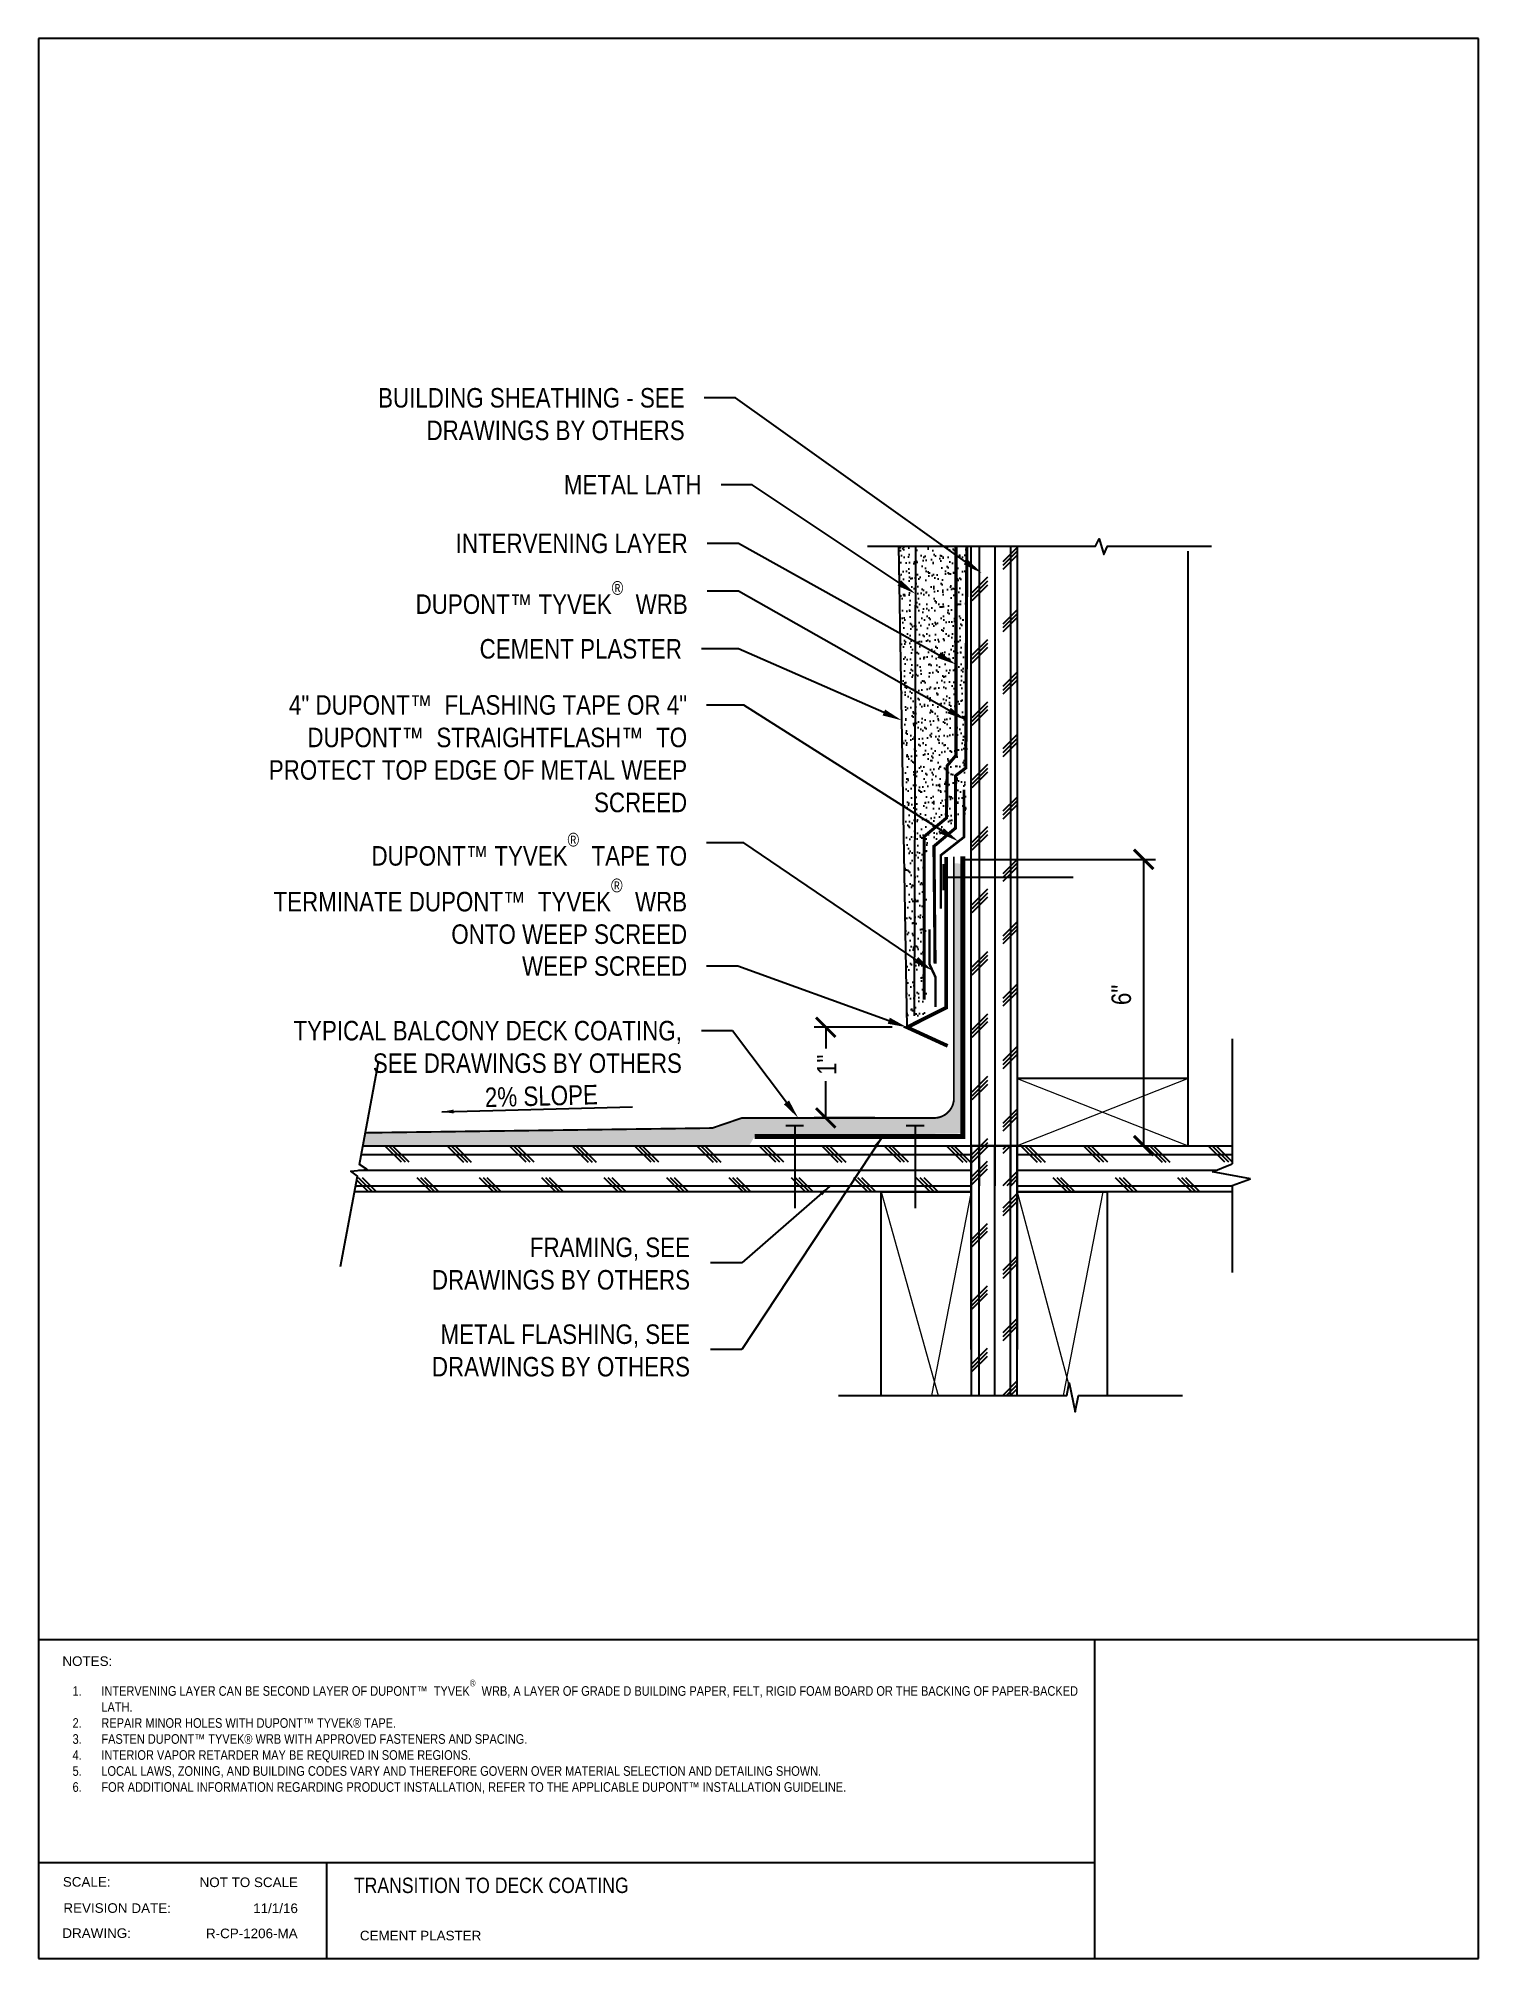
# Paper-space layout 'Title Block' of a CAD drawing. Header units: inches. Extents: x 0.3 to 7.8, y 0.1 to 10.1.
# The model-space entities are those that its viewports show. They can reach past a viewport. Long polylines and large blocks are cut down to what shows.
import ezdxf
from ezdxf import colors
from ezdxf.entities.mleader import LeaderData, LeaderLine
from ezdxf.math import Vec2, Vec3

# ---------------------------------------------------------------- set-up
doc = ezdxf.new("R2010")
doc.units = ezdxf.units.IN
doc.header["$MEASUREMENT"] = 0
doc.linetypes.add('CENTER6', pattern=[0.4125, 0.3, -0.05, 0.03125, -0.03125])
doc.linetypes.add('HIDDEN', pattern=[0.375, 0.25, -0.125])
for name, color, linetype, lineweight in [('-ATI-WRB', 5, 'CENTER6', 15), ('.ATI-DETAIL', 13, 'Continuous', 25), ('.ATI-HATCH', 8, 'Continuous', 25), ('.ATI-TEXT', 7, 'Continuous', 35), ('ATI-HATCH', 8, 'Continuous', 5), ('ATI-SAM', 4, 'HIDDEN', 15)]:
    doc.layers.add(name, color=color, linetype=linetype, lineweight=lineweight)
doc.layers.add('title block', color=7, linetype='Continuous')
doc.styles.add('ARCHSTYL', font='ARIALN.TTF', dxfattribs={"height": 0.15625})
doc.styles.add('ATI ARCH 5-32', font='ARIALN.TTF', dxfattribs={"height": 0.15625})
doc.styles.add('MAX TXT', font='archstyl.shx')
doc.styles.get("Standard").update_dxf_attribs({"font": 'arial.ttf'})
doc.linetypes.add('ZIGZAG', pattern='A,0.0001,-0.2,[131,ltypeshp.shx,S=0.2,R=0,X=-0.2,Y=0],-0.4,[131,ltypeshp.shx,S=0.2,R=180,X=0.2,Y=0],-0.2', length=0.8001)
doc.dimstyles.new('ATI ARCH 5-32$0', dxfattribs={"dimtxt": 0.15625, "dimasz": 0.15625, "dimexe": 0.09375, "dimexo": 0.0625, "dimgap": 0.0625, "dimtad": 0, "dimdec": 4, "dimzin": 0, "dimdsep": 46, "dimlunit": 4, "dimtxsty": 'ATI ARCH 5-32', "dimblk": 'ARCHTICK', "dimcen": 0.09, "dimadec": 0, "dimazin": 0, "dimtfac": 0.8, "dimtdec": 4, "dimtofl": 0, "dimtmove": 1, "dimatfit": 3, "dimldrblk": 'ARCHTICK', "dimfxl": 1, "dimtolj": 1, "dimtzin": 0, "dimarcsym": 0})
doc.dimstyles.new('LED1', dxfattribs={"dimtxt": 0.09375, "dimasz": 0.09375, "dimexe": 0.046875, "dimexo": 0.046875, "dimgap": 0.046875, "dimtad": 1, "dimdec": 4, "dimzin": 0, "dimdsep": 46, "dimlunit": 4, "dimtxsty": 'ARCHSTYL', "dimblk": 'OBLIQUE', "dimcen": 0.046875, "dimclrt": 7, "dimadec": 0, "dimazin": 0, "dimtfac": 0.7, "dimtdec": 4, "dimtofl": 0, "dimtmove": 2, "dimatfit": 3, "dimfxl": 1, "dimfrac": 1, "dimtolj": 1, "dimtzin": 0, "dimarcsym": 0})

# ---------------------------------------------------------------- blocks, each defined once
blk = doc.blocks.new('_Oblique')
at = {"color": 0, "linetype": 'ByBlock', "lineweight": -2}
blk.add_line((-0.5, -0.5), (0.5, 0.5), dxfattribs=at)
blk = doc.blocks.new('_ARCHTICK')
at = {"color": 0, "linetype": 'ByBlock', "const_width": 0.15}
blk.add_lwpolyline([(-0.5, -0.5), (0.5, 0.5)], dxfattribs=at)
blk = doc.blocks.new('*D3')
at = {"layer": '.ATI-TEXT', "color": 0, "lineweight": -2, "transparency": 16777216}
for p, q in [((27.82559842965017, 17.96433344343581), (29.38693187424323, 17.96433344343581)), ((29.29318187424323, 15.67026307306237), (29.29318187424323, 17.96433344343581)), ((27.8053311732684, 15.67026307306237), (29.38693187424323, 15.67026307306237))]:
    blk.add_line(p, q, dxfattribs=at)
at = {"layer": 'Defpoints', "color": 0, "transparency": 16777216}
for p in [(27.76309842965017, 17.96433344343581), (29.29318187424323, 17.96433344343581), (27.7428311732684, 15.67026307306237)]:
    blk.add_point(p, dxfattribs=at)
at = {"layer": '.ATI-TEXT', "color": 0, "lineweight": -2, "transparency": 16777216, "xscale": 0.15625, "yscale": 0.15625, "zscale": 0.15625}
for p, rotation in [((29.29318187424323, 17.96433344343581), 90), ((29.29318187424323, 15.67026307306237), 270)]:
    blk.add_blockref('_ARCHTICK', p, dxfattribs=dict(at, rotation=rotation))
at = {"layer": '.ATI-TEXT', "color": 0, "transparency": 16777216, "insert": (29.11439671576223, 16.87865906549484), "char_height": 0.15625, "attachment_point": 5, "rotation": 90, "style": 'ATI ARCH 5-32'}
blk.add_mtext('\\A1;6"', dxfattribs=at)
blk = doc.blocks.new('*D4')
at = {"layer": '.ATI-TEXT', "color": 0, "lineweight": -2, "transparency": 16777216}
for p, q in [((27.27888764189956, 16.61936979356626), (26.65264581017468, 16.61936979356626)), ((26.74639581017468, 16.61936979356626), (26.74639581017468, 16.44890436993861)), ((26.74639581017468, 15.89274578368759), (26.74639581017468, 16.18843796475443)), ((27.13794848157485, 15.89274578368759), (26.65264581017468, 15.89274578368759))]:
    blk.add_line(p, q, dxfattribs=at)
at = {"layer": 'Defpoints', "color": 0, "transparency": 16777216}
for p in [(27.34138764189956, 16.61936979356626), (26.74639581017468, 15.89274578368759), (27.20044848157485, 15.89274578368759)]:
    blk.add_point(p, dxfattribs=at)
at = {"layer": '.ATI-TEXT', "color": 0, "lineweight": -2, "transparency": 16777216, "xscale": 0.15625, "yscale": 0.15625, "zscale": 0.15625}
for p, rotation in [((26.74639581017468, 16.61936979356626), 90), ((26.74639581017468, 15.89274578368759), 270)]:
    blk.add_blockref('_ARCHTICK', p, dxfattribs=dict(at, rotation=rotation))
at = {"layer": '.ATI-TEXT', "color": 0, "transparency": 16777216, "insert": (26.75343517054985, 16.31867116734651), "char_height": 0.15625, "attachment_point": 5, "rotation": 90, "style": 'ATI ARCH 5-32'}
blk.add_mtext('\\A1;1"', dxfattribs=at)

msp = doc.modelspace()

# ---------------------------------------------------------------- hatches: boundary and pattern name
at = {"layer": '.ATI-HATCH'}
h = msp.add_hatch(dxfattribs=at)
h.set_pattern_fill('AR-SAND', color=256, scale=0.05, style=0)
h.set_pattern_definition([(37.50000000000001, (-364.9372818291383, -267.8290749208974), (-0.003149667905480408, 0.09634118845065794), [0, -0.07600000000000001, 0, -0.085, 0, -0.08125]), (7.499999999999999, (-364.9372818291383, -267.8290749208974), (0.08848883526338636, 0.141107303261487), [0, -0.041, 0, -0.0685, 0, -0.02625]), (327.5, (-364.9987818291383, -267.8290749208974), (0.1557070930875748, 0.0002829526768482249), [0, -0.025, 0, -0.09000000000000001, 0, -0.1175]), (317.5, (-364.9987818291383, -267.8290749208974), (0.1503063302286147, 0.04388377824671246), [0, -0.0125, 0, -0.059, 0, -0.0675])])
h.paths.add_polyline_path([(27.33038610799026, 20.47405649768803), (27.39682905377357, 16.65241895880233), (27.55466830948599, 16.73187464012454), (27.55466830948599, 18.04331180070011), (27.87621390352429, 18.30523306595018), (27.87621734122668, 20.47405649768803)])
h = msp.add_hatch(dxfattribs=at)
h.set_pattern_fill('CORK', color=256, angle=90, style=0)
h.set_pattern_definition([(90, (28.2278120087628, 15.34950055214568), (-0.125, 7.654042494670958e-18), []), (225, (28.2903120087628, 15.41200055214568), (0.2499999995804921, -0.2499999995804922), [0.176776696, -0.176776696]), (225, (28.2903120087628, 15.44325055214568), (0.2499999995804921, -0.2499999995804922), [0.176776696, -0.176776696]), (225, (28.2903120087628, 15.47450055214568), (0.2499999995804921, -0.2499999995804922), [0.176776696, -0.176776696])])
h.paths.add_polyline_path([(28.2800506746416, 18.19035579086659), (27.91046321011591, 18.19035579086659), (27.91046321011591, 15.34950055214568), (28.2800506746416, 15.34950055214568)])
h.paths.add_polyline_path([(28.2800506746416, 20.47405649768803), (27.91046321011591, 20.47405649768803), (27.91046321011591, 18.19035579086659), (28.2800506746416, 18.19035579086659)])
h = msp.add_hatch(dxfattribs=at)
h.set_pattern_fill('AR-SAND,_O', color=256, scale=0.05, angle=90)
h.set_pattern_definition([(127.5, (-364.980892356069, -267.8313200701108), (-0.09634118845065794, -0.003149667905480402), [0, -0.07600000000000001, 0, -0.085, 0, -0.08125]), (97.49999999999993, (-364.980892356069, -267.8313200701108), (-0.141107303261487, 0.08848883526338637), [0, -0.041, 0, -0.0685, 0, -0.02625]), (57.49999999999999, (-364.980892356069, -267.8928200701108), (-0.0002829526768482154, 0.1557070930875748), [0, -0.02499999999999997, 0, -0.08999999999999989, 0, -0.1174999999999999]), (47.5, (-364.980892356069, -267.8928200701108), (-0.04388377824671245, 0.1503063302286147), [0, -0.0125, 0, -0.059, 0, -0.0675])])
edge = h.paths.add_edge_path()
edge.add_line((27.77164376149274, 17.93499228924256), (27.77164376149275, 16.03116154063378))
edge.add_arc((27.61398226128433, 16.05174527691748), 0.1589994932298957, 270, 352.56173396634784, ccw=False)
edge.add_line((27.61398226128433, 15.89274578368759), (27.5717278766413, 15.89274578368758))
edge.add_arc((27.54510242867645, 16.04950012770406), 0.1589994932298984, 270.00000000000256, 279.6399488685746, ccw=False)
edge.add_line((27.54510242867646, 15.89050063447416), (26.07188719449796, 15.89050063447417))
edge.add_line((26.07188719449796, 15.89050063447417), (25.8347543064843, 15.80961592573794))
edge.add_line((25.8347543064843, 15.80961592573794), (23.05576727652893, 15.77171336397669))
edge.add_line((23.05576727652893, 15.77171336397669), (23.03647817326312, 15.66762997089091))
edge.add_line((23.03647817326312, 15.66762997089091), (26.13057101062596, 15.66762997089091))
edge.add_line((26.13057101062596, 15.66762997089091), (26.17650129242129, 15.7441130587419))
edge.add_line((26.17650129242129, 15.7441130587419), (27.84355438821986, 15.76891440618823))
edge.add_line((27.84355438821986, 15.76891440618823), (27.84355438821986, 17.92829587734531))
edge.add_line((27.84355438821986, 17.92829587734531), (27.77164376149274, 17.93499228924256))
h = msp.add_hatch(dxfattribs=at)
h.set_pattern_fill('CORK', color=256, style=0)
h.set_pattern_definition([(0, (-122.4662995175889, -327.1503822452332), (0, 0.125), []), (135, (-122.4037995175889, -327.2128822452332), (-0.2499999995804921, -0.2499999995804921), [0.176776696, -0.176776696]), (135, (-122.3725495175889, -327.2128822452332), (-0.2499999995804921, -0.2499999995804921), [0.176776696, -0.176776696]), (135, (-122.3412995175889, -327.2128822452332), (-0.2499999995804921, -0.2499999995804921), [0.176776696, -0.176776696])])
h.paths.add_polyline_path([(27.91046321011591, 15.66987512010434), (23.03833354873832, 15.66987512010434), (22.96984029003825, 15.30028765557864), (27.91046321011591, 15.30028765557864)])
h = msp.add_hatch(dxfattribs=at)
h.set_pattern_fill('CORK', color=256, angle=90, style=0)
h.set_pattern_definition([(90, (28.22604042073404, 15.66987512010434), (-0.125, 7.654042494670958e-18), []), (225, (28.28854042073404, 15.73237512010434), (0.2499999995804921, -0.2499999995804922), [0.176776696, -0.176776696]), (225, (28.28854042073404, 15.76362512010434), (0.2499999995804921, -0.2499999995804922), [0.176776696, -0.176776696]), (225, (28.28854042073404, 15.79487512010434), (0.2499999995804921, -0.2499999995804922), [0.176776696, -0.176776696])])
h.paths.add_polyline_path([(28.2800506746416, 15.66987512010434), (27.91046321011591, 15.66987512010434), (27.91046321011591, 13.66903399891601), (28.2800506746416, 13.66903399891601)])
h = msp.add_hatch(dxfattribs=at)
h.set_pattern_fill('CORK', color=256, style=0)
h.set_pattern_definition([(0, (-117.8697606176554, -327.1503822452332), (0, 0.125), []), (135, (-117.8072606176554, -327.2128822452332), (-0.2499999995804921, -0.2499999995804921), [0.176776696, -0.176776696]), (135, (-117.7760106176554, -327.2128822452332), (-0.2499999995804921, -0.2499999995804921), [0.176776696, -0.176776696]), (135, (-117.7447606176554, -327.2128822452332), (-0.2499999995804921, -0.2499999995804921), [0.176776696, -0.176776696])])
h.paths.add_polyline_path([(29.84358441536411, 15.46107061146927), (30.00263525887176, 15.52442134735583), (30.00263525887176, 15.66987512010434), (28.2800506746416, 15.66987512010434), (28.2800506746416, 15.30028765557864), (30.00263525887176, 15.3002876555787), (30.00263525887176, 15.43203225727126)])

# ---------------------------------------------------------------- linework, layer by layer
at = {"layer": '-ATI-WRB', "linetype": 'CENTER6', "ltscale": 0.75, "const_width": 0.025}
msp.add_lwpolyline([(27.62169276661855, 17.12824407108448), (27.6127873450468, 18.06971549403807), (27.7851643086179, 18.21521710791487), (27.7851643086179, 18.6342256000805), (27.86803129360219, 18.69731366437051), (27.87621734122668, 20.47405649768803)], dxfattribs=at)
at = {"layer": '.ATI-DETAIL'}
for p, q in [((27.39741056512283, 16.61897183246839), (27.33038610799026, 20.47405649768803)), ((29.65018786467267, 15.79880406277226), (29.65018786467267, 20.43321762644109)), ((30.00263525887176, 16.52697079829107), (30.00263525887176, 15.52442134735583)), ((26.56814847353094, 15.82899590867822), (26.42563338192754, 15.82899590867822)), ((26.49689092772924, 15.82899590867822), (26.49689092772924, 15.17056869587526)), ((27.53373133328269, 15.82899590867822), (27.39121624167929, 15.82899590867822)), ((27.46247378748099, 15.82899590867822), (27.46247378748099, 15.17056869587526)), ((23.03833354873832, 15.66987512010434), (27.91046321011591, 15.66987512010434)), ((27.91046321011591, 15.66987512010434), (27.91046321011591, 15.30028765557864)), ((29.84358441536388, 15.46107061146921), (30.00263525887176, 15.52442134735583)), ((30.14826245642753, 15.40544469539344), (29.84358441536388, 15.46107061146921)), ((30.00263525887176, 15.35290896486453), (30.14826245642753, 15.40544469539344)), ((27.91046321011591, 15.30028765557864), (22.96984029003825, 15.30028765557864)), ((30.00263525887176, 15.35290896486447), (30.00263525887176, 14.65462750411365))]:
    msp.add_line(p, q, dxfattribs=at)
at = {"layer": '.ATI-DETAIL', "linetype": 'ZIGZAG', "ltscale": 0.1}
msp.add_line((27.46578437896461, 20.47405649768803), (27.4552110620444, 16.7120502016098), dxfattribs=at)
at = {"layer": '.ATI-DETAIL'}
for points in [[(27.07915358576743, 20.47405649768803), (28.90816769791282, 20.47405649768803), (28.93691476301815, 20.53154289931012), (28.97497902105574, 20.40745587396009), (29.00325587141397, 20.47405649768803), (29.83557578036785, 20.47405649768803)], [(28.2800506746416, 20.47405649768803), (28.2800506746416, 15.66987512010434), (27.91046321011591, 15.66987512010434), (27.91046321011591, 20.47405649768803)], [(27.68576698491331, 17.92631961715699), (27.68576698491331, 17.71903242926828)], [(27.68576698491331, 17.82267602321264), (28.72732961589027, 17.82267602321264)], [(22.85922094299708, 14.70338914649466), (22.99331028847105, 15.42693102717158), (22.94202465788358, 15.46567201604495), (23.07097027257142, 15.48048775271167), (23.01063733057681, 15.52042720009672), (23.1623033220139, 16.33881210824336)], [(27.91046321011591, 14.0386214634417), (27.91046321011591, 15.66987512010434), (28.2800506746416, 15.66987512010434), (28.2800506746416, 14.0386214634417)], [(30.00263525887176, 15.35290896486453), (30.00263525887176, 15.30028765557864), (28.2800506746416, 15.30028765557864), (28.2800506746416, 15.66987512010434), (30.00263525887176, 15.66987512010434), (30.00263525887176, 15.52442134735583)], [(27.19079526206447, 13.66903399891601), (27.19079526206447, 15.30028765557864), (27.91046321011591, 15.30028765557864), (27.91046321011591, 13.66903399891601)], [(28.2800506746416, 13.66903399891601), (28.2800506746416, 15.30028765557864), (28.99971862269304, 15.30028765557864), (28.99971862269304, 13.66903399891601)], [(26.84777660271307, 13.66903399891601), (28.67679071485846, 13.66903399891601), (28.69661972035279, 13.77078924236622), (28.74360203800138, 13.53757115688421), (28.77187888835961, 13.66903399891601), (29.60419879731349, 13.66903399891601)]]:
    msp.add_lwpolyline(points, dxfattribs=at)
at = {"layer": '.ATI-DETAIL', "linetype": 'CENTER6', "ltscale": 2, "const_width": 0.025}
msp.add_lwpolyline([(27.53502728289623, 16.8405956487565), (27.53502728289623, 18.14821838588588), (27.71270479033508, 18.29620974869042), (27.71952575593976, 18.71562705677545), (27.78954896279556, 18.79837054388629), (27.78955185750447, 20.4740566350575)], dxfattribs=at)
at = {"layer": '.ATI-DETAIL'}
for points, const_width in [([(26.17650129242129, 15.7441130587419), (27.84355438821986, 15.7441130587419), (27.84355438821986, 17.99031484233566)], 0.04), ([(27.71029605147949, 17.98436104030401), (27.71029605147949, 16.77647719691078), (27.39741056512283, 16.61897183246839), (27.72233048689129, 16.47021907055711)], 0.03)]:
    msp.add_lwpolyline(points, dxfattribs=dict(at, const_width=const_width))
at = {"layer": '.ATI-DETAIL', "linetype": 'Continuous', "const_width": 0.015}
msp.add_lwpolyline([(23.05762265200424, 15.77395851319011), (25.8366096819595, 15.81186107495137), (26.07374256997305, 15.89274578368759), (27.61398226128433, 15.89274578368759, 0.3766809027889014), (27.77164376149274, 16.03116154063378), (27.77164376149274, 17.98675108052541)], format="xyb", dxfattribs=at)
at = {"layer": '.ATI-DETAIL'}
msp.add_lwpolyline([(28.2800506746416, 15.66987512010434), (29.65018786467267, 15.66987512010434), (29.65018786467267, 16.20923039854489), (28.2800506746416, 16.20923039854489)], close=True, dxfattribs=at)
at = {"layer": 'ATI-HATCH'}
for p, q in [((29.65018786467267, 16.20923039854489), (28.2800506746416, 15.66987512010434)), ((28.2800506746416, 16.20923039854489), (29.65018786467267, 15.66987512010434)), ((27.19079526206447, 15.30028765557864), (27.64724471231143, 13.66903399891601)), ((27.91046321011591, 15.30028765557864), (27.59263334485998, 13.66903399891601)), ((28.2800506746416, 15.30028765557864), (28.69314966464636, 13.75298217870409)), ((28.96511926965714, 15.30028765557864), (28.64728940440121, 13.66903399891601))]:
    msp.add_line(p, q, dxfattribs=at)
at = {"layer": 'ATI-SAM', "const_width": 0.02}
for points in [[(27.85389604633572, 18.52340009917972), (27.85389604633572, 18.14356516175687), (27.66849885933352, 17.99824287461453), (27.66849885933352, 17.5699450573704)], [(27.57720344792365, 17.40406211200136), (27.57720344792365, 17.12398296196099), (27.62464162781085, 17.02187203516664), (27.62464162781085, 16.7817779304298)]]:
    msp.add_lwpolyline(points, dxfattribs=at)

# ---------------------------------------------------------------- texts
at = {"layer": '.ATI-TEXT', "insert": (24.01306445071823, 16.13572797494214), "char_height": 0.15625, "attachment_point": 1, "rotation": 1.4759101577735112, "style": 'ATI ARCH 5-32'}
msp.add_mtext_dynamic_manual_height_columns('2% SLOPE', width=1.10604987322904, gutter_width=0.46875, heights=[0], dxfattribs=at)
at = {"layer": '.ATI-TEXT', "char_height": 0.15625, "attachment_point": 6, "style": 'ATI ARCH 5-32'}
for s, insert in [('\\A1;FRAMING, SEE\\PDRAWINGS BY OTHERS', (25.6583574901119, 14.7252620493029)), ('\\A1;METAL FLASHING, SEE\\PDRAWINGS BY OTHERS', (25.6583574901119, 14.02911828617397))]:
    msp.add_mtext(s, dxfattribs=dict(at, insert=insert))

# ---------------------------------------------------------------- dimensions: what is measured, and where the dimension line sits
at = {"layer": '.ATI-TEXT'}
for base, p1, p2, text, picture, middle in [((29.29318187424323, 17.96433344343581), (27.74283117326839, 15.67026307306236), (27.76309842965016, 17.96433344343581), '6"', '*D3', (29.11439671576223, 16.87865906549484)), ((26.74639581017468, 15.89274578368759), (27.34138764189954, 16.61936979356625), (27.20044848157484, 15.89274578368759), '1"', '*D4', (26.75343517054985, 16.31867116734651))]:
    dim = msp.add_linear_dim(base=base, p1=p1, p2=p2, angle=90, text=text, dimstyle='ATI ARCH 5-32$0', override={"dimscale": 1, "dimtix": 0, "dimtofl": 0, "dimtmove": 2, "dimatfit": 3}, dxfattribs=at)
    dim.commit()
    dim.dimension.update_dxf_attribs({"geometry": picture, "text_midpoint": middle, "dimtype": 160})

# ---------------------------------------------------------------- leaders
for points in [[(23.67042035477989, 15.94199090343648), (25.19829707709751, 15.98135693872393)], [(27.19923656596286, 15.74411305874193), (26.07296144823711, 14.03646431889473), (25.82310737187966, 14.03646431889473)], [(26.77827929591713, 15.34545566259879), (26.07296144823711, 14.73260808202366), (25.82310737187966, 14.73260808202366)]]:
    msp.add_leader(points, dimstyle='LED1', override={"dimtxsty": 'MAX TXT', "dimclrd": 7}, dxfattribs=at)
ml = msp.add_multileader_mtext('Standard', dxfattribs=at)
ml.set_content('BUILDING SHEATHING - SEE DRAWINGS BY OTHERS', color=7, style='ATI ARCH 5-32')
ml.set_leader_properties(color=7)
ml.build(insert=Vec2(0, 0))
ml.multileader.update_dxf_attribs({"dogleg_length": 0.25, "arrow_head_size": 0.15625})
ctx = ml.context
ctx.base_point, ctx.char_height, ctx.arrow_head_size, ctx.landing_gap_size, ctx.plane_origin = Vec3(23.02557539230121, 21.66133096220062), 0.15625, 0.15625, 0.15625, Vec3(27.27335431968568, 19.82224692041206)
ctx.text_align_type = 2
notes = []
notes.append((ctx, [(0, (1, 1, 0), (26.02167447142808, 21.66133096220062), (-1, 0), 0.25, [(0, [(27.99366064184012, 20.25818344251442)], 0, [])])]))
ctx.mtext.insert, ctx.mtext.width, ctx.mtext.alignment, ctx.mtext.flow_direction = Vec3(25.61542447142808, 21.74078824391958), 3.407494845222573, 3, 5
ml = msp.add_multileader_mtext('Standard', dxfattribs=at)
ml.set_content('METAL LATH', color=7, style='ATI ARCH 5-32')
ml.set_leader_properties(color=7)
ml.build(insert=Vec2(0, 0))
ml.multileader.update_dxf_attribs({"dogleg_length": 0.25, "arrow_head_size": 0.15625})
ctx = ml.context
ctx.base_point, ctx.char_height, ctx.arrow_head_size, ctx.landing_gap_size, ctx.plane_origin = Vec3(24.51938952317124, 20.96614939134489), 0.15625, 0.15625, 0.15625, Vec3(27.42879685270425, 20.10700873173695)
ctx.text_align_type = 2
notes.append((ctx, [(0, (1, 1, 0), (26.15762707433086, 20.96614939134489), (-1, 0), 0.25, [(0, [(27.46471095326592, 20.09212958985515)], 0, [])])]))
ctx.mtext.insert, ctx.mtext.alignment, ctx.mtext.flow_direction = Vec3(25.75137707433086, 21.04432768261364), 3, 5
ml = msp.add_multileader_mtext('Standard', dxfattribs=at)
ml.set_content('INTERVENING LAYER ', color=7, style='ATI ARCH 5-32')
ml.set_leader_properties(color=7)
ml.build(insert=Vec2(0, 0))
ml.multileader.update_dxf_attribs({"dogleg_length": 0.25, "arrow_head_size": 0.15625})
ctx = ml.context
ctx.base_point, ctx.char_height, ctx.arrow_head_size, ctx.landing_gap_size, ctx.plane_origin = Vec3(23.6438452843495, 20.49512132607853), 0.15625, 0.15625, 0.15625, Vec3(27.03359784247489, 22.88845103368871)
ctx.text_align_type = 2
notes.append((ctx, [(0, (1, 1, 0), (26.04649279458143, 20.49512132607853), (-1, 0), 0.25, [(0, [(27.78955021944571, 19.52581887826119)], 0, [])])]))
ctx.mtext.insert, ctx.mtext.alignment, ctx.mtext.flow_direction = Vec3(25.64024279458143, 20.57457860779749), 3, 5
ml = msp.add_multileader_mtext('Standard', dxfattribs=at)
ml.set_content('DUPONT™ TYVEK{\\A1;\\H0.7x;\\S®^ ;}  WRB ', color=7, style='ATI ARCH 5-32')
ml.set_leader_properties(color=7)
ml.build(insert=Vec2(0, 0))
ml.multileader.update_dxf_attribs({"dogleg_length": 0.25, "arrow_head_size": 0.15625})
ctx = ml.context
ctx.base_point, ctx.char_height, ctx.arrow_head_size, ctx.landing_gap_size, ctx.plane_origin = Vec3(23.32007951013395, 20.11443288054463), 0.15625, 0.15625, 0.15625, Vec3(27.11591748817075, 22.50453678024831)
ctx.text_align_type = 2
notes.append((ctx, [(0, (1, 1, 0), (26.04649279458143, 20.11443288054463), (-1, 0), 0.25, [(0, [(27.86979531484794, 19.08018611393034)], 0, [])])]))
ctx.mtext.insert, ctx.mtext.alignment, ctx.mtext.flow_direction = Vec3(25.64024279458143, 20.19389016226359), 3, 5
ml = msp.add_multileader_mtext('Standard', dxfattribs=at)
ml.set_content('CEMENT PLASTER', color=7, style='ATI ARCH 5-32')
ml.set_leader_properties(color=7)
ml.build(insert=Vec2(0, 0))
ml.multileader.update_dxf_attribs({"dogleg_length": 0.25, "arrow_head_size": 0.15625})
ctx = ml.context
ctx.base_point, ctx.char_height, ctx.arrow_head_size, ctx.landing_gap_size, ctx.plane_origin = Vec3(23.82714229684643, 19.65040594177751), 0.15625, 0.15625, 0.15625, Vec3(27.05020465461105, 22.40739109290311)
ctx.text_align_type = 2
notes.append((ctx, [(0, (1, 1, 0), (26.04649279458143, 19.65040594177751), (-1, 0), 0.2969212685399044, [(0, [(27.35464797140909, 19.07857279491711)], 0, [])])]))
ctx.mtext.insert, ctx.mtext.alignment, ctx.mtext.flow_direction = Vec3(25.59332152604152, 19.72986322349647), 3, 5
ml = msp.add_multileader_mtext('Standard', dxfattribs=at)
ml.set_content('4" DUPONT™  FLASHING TAPE OR 4" DUPONT™  STRAIGHTFLASH™  TO PROTECT TOP EDGE OF METAL WEEP SCREED', color=7, style='ATI ARCH 5-32')
ml.set_leader_properties(color=7)
ml.build(insert=Vec2(0, 0))
ml.multileader.update_dxf_attribs({"dogleg_length": 0.25, "arrow_head_size": 0.15625})
ctx = ml.context
ctx.base_point, ctx.char_height, ctx.arrow_head_size, ctx.landing_gap_size, ctx.plane_origin = Vec3(21.92152790532774, 19.20057118748195), 0.15625, 0.15625, 0.15625, Vec3(33.08637492390217, 17.31449356652226)
ctx.text_align_type = 2
notes.append((ctx, [(0, (1, 1, 0), (26.08824794603682, 19.20057118748195), (-1, 0), 0.2969212685399044, [(0, [(27.80964520693169, 18.10887945107192)], 0, [])])]))
ctx.mtext.insert, ctx.mtext.width, ctx.mtext.alignment, ctx.mtext.flow_direction = Vec3(25.63507667749691, 19.28002846920091), 3.407494845222573, 3, 5
ml = msp.add_multileader_mtext('Standard', dxfattribs=at)
ml.set_content('DUPONT™ TYVEK{\\A1;\\H0.7x;\\S®^ ;}  TAPE TO TERMINATE DUPONT™  TYVEK{\\A1;\\H0.7x;\\S®^ ;}  WRB ONTO WEEP SCREED', color=7, style='ATI ARCH 5-32')
ml.set_leader_properties(color=7)
ml.build(insert=Vec2(0, 0))
ml.multileader.update_dxf_attribs({"dogleg_length": 0.25, "arrow_head_size": 0.15625})
ctx = ml.context
ctx.base_point, ctx.char_height, ctx.arrow_head_size, ctx.landing_gap_size, ctx.plane_origin = Vec3(22.17234859086663, 18.0975622927051), 0.15625, 0.15625, 0.15625, Vec3(27.4949023539419, 17.26590277973321)
ctx.text_align_type = 2
notes.append((ctx, [(0, (1, 1, 0), (26.08824794603682, 18.0975622927051), (-1, 0), 0.2969212685399044, [(0, [(27.60092253786725, 17.07292749856381)], 0, [])])]))
ctx.mtext.insert, ctx.mtext.width, ctx.mtext.alignment, ctx.mtext.flow_direction = Vec3(25.63507667749691, 18.17701957442407), 3.407494845222573, 3, 5
ml = msp.add_multileader_mtext('Standard', dxfattribs=at)
ml.set_content('WEEP SCREED', color=7, style='ATI ARCH 5-32')
ml.set_leader_properties(color=7)
ml.build(insert=Vec2(0, 0))
ml.multileader.update_dxf_attribs({"dogleg_length": 0.25, "arrow_head_size": 0.15625})
ctx = ml.context
ctx.base_point, ctx.char_height, ctx.arrow_head_size, ctx.landing_gap_size, ctx.plane_origin = Vec3(24.16860754379978, 17.10862205696955), 0.15625, 0.15625, 0.15625, Vec3(27.31510947114107, 15.77173451786703)
ctx.text_align_type = 2
notes.append((ctx, [(0, (1, 1, 0), (26.04132667749691, 17.10862205696955), (-1, 0), 0.2500000000000001, [(0, [(27.39741056512283, 16.61897183246839)], 0, [])])]))
ctx.mtext.insert, ctx.mtext.width, ctx.mtext.alignment, ctx.mtext.flow_direction = Vec3(25.63507667749691, 17.18807933868851), 3.407494845222573, 3, 5
ml = msp.add_multileader_mtext('Standard', dxfattribs=at)
ml.set_content('TYPICAL BALCONY DECK COATING,\\PSEE DRAWINGS BY OTHERS ', color=7, style='ATI ARCH 5-32')
ml.set_leader_properties(color=7)
ml.build(insert=Vec2(0, 0))
ml.multileader.update_dxf_attribs({"dogleg_length": 0.25, "arrow_head_size": 0.15625})
ctx = ml.context
ctx.base_point, ctx.char_height, ctx.arrow_head_size, ctx.landing_gap_size, ctx.plane_origin = Vec3(22.34425945237167, 16.59107335517521), 0.15625, 0.15625, 0.15625, Vec3(27.04190208600205, 19.45825207260052)
ctx.text_align_type = 2
notes.append((ctx, [(0, (1, 1, 0), (25.99957152604152, 16.59107335517521), (-1, 0), 0.25, [(0, [(26.52514751557131, 15.89274578368759)], 0, [])])]))
ctx.mtext.insert, ctx.mtext.alignment, ctx.mtext.flow_direction = Vec3(25.59332152604152, 16.67053063689417), 3, 5
for ctx, leaders in notes:
    for number, flags, end, landing, length, lines in leaders:
        leader = LeaderData()
        leader.index, (leader.has_last_leader_line, leader.has_dogleg_vector, leader.attachment_direction) = number, flags
        leader.last_leader_point, leader.dogleg_vector, leader.dogleg_length = Vec3(end), Vec3(landing), length
        for number, points, colour, breaks in lines:
            line = LeaderLine()
            line.index, line.vertices, line.color, line.breaks = number, Vec3.list(points), colors.encode_raw_color(colour), breaks
            leader.lines.append(line)
        ctx.leaders.append(leader)

psp = doc.layouts.new('Title Block')

# ---------------------------------------------------------------- linework, layer by layer
for p, q in [((7.771899542603421, 10.07504924384829), (0.2718995426034212, 10.07504924384829)), ((0.2718995426034212, 10.07504924384829), (0.2718995426034212, 0.07504924384828637)), ((7.771899542603422, 0.07504924384828593), (7.771899542603421, 10.07504924384829)), ((0.2718995426034212, 1.737269128862678), (7.771899542603421, 1.737269128862678)), ((5.771899542603421, 1.737269128862678), (5.771899542603421, 0.07504924384828637)), ((0.2718995426034212, 0.5750492438482873), (5.771899542603421, 0.5750492438482873)), ((1.771899542603421, 0.5750492438482873), (1.771899542603421, 0.07504924384828637)), ((0.2718995426034212, 0.07504924384828637), (7.771899542603422, 0.07504924384828593))]:
    psp.add_line(p, q)

# ---------------------------------------------------------------- texts
at = {"attachment_point": 1}
for s, width, heights, insert, char_height in [('NOT TO SCALE', 0.5718669993594432, [0.1414211756834407], (1.111289477107277, 0.4974740278479359), 0.05), ('{\\fArial Narrow|b0|i0|c0|p34;TRANSITION TO DECK COATING}', 4.337789320770931, [0], (1.915120024413199, 0.4965606980958377), 0.08), ('REVISION', 0.6779365551898024, [0], (0.4020774911202665, 0.3633825076110675), 0.05), ('11/1/16', 0.4618925883192802, [0], (1.39024496421824, 0.3620139876870496), 0.05), ('R-CP-1206-MA', 0.4398977061112461, [0], (1.144385894640834, 0.231279310688123), 0.05), ('CEMENT PLASTER', 1.075187865449848, [0], (1.946002081120426, 0.2199202493107819), 0.05)]:
    psp.add_mtext_dynamic_manual_height_columns(s, width=width, gutter_width=0.25, heights=heights, dxfattribs=dict(at, insert=insert, char_height=char_height))
for tag, p in [('NOTES:', (0.3968258843794672, 1.599124840919515)), ('SCALE:', (0.3991676592699633, 0.4497322617643249)), ('DATE:', (0.7563876252749395, 0.3126679404834576)), ('DRAWING:', (0.3967098627740597, 0.1825619415577862))]:
    psp.add_attdef(tag, p, '', height=0.05)
at = {"layer": 'title block', "insert": (0.3997664216336148, 1.527716815538156), "char_height": 0.05, "attachment_point": 1}
psp.add_mtext_dynamic_manual_height_columns('\\pi-0.0235,l0.0735,t0.2;{\\fArial Narrow|b0|i0|c0|p34;\\C7;1.^IINTERVENING LAYER CAN BE SECOND LAYER OF DUPONT™  TYVEK\\A1;\\H0.7x;\\S®^ ;\\A0;\\H1.42857x;  WRB, A LAYER OF GRADE D BUILDING PAPER, FELT, RIGID FOAM BOARD OR THE BACKING OF PAPER-BACKED \\P\\pt0.0735,0.2;^I^ILATH.\\P\\pt0.2;2.^IREPAIR MINOR HOLES WITH DUPONT™ TYVEK® TAPE. \\P3.^IFASTEN DUPONT™ TYVEK® WRB WITH APPROVED FASTENERS AND SPACING. \\P4.^IINTERIOR VAPOR RETARDER MAY BE REQUIRED IN SOME REGIONS. \\P5.^ILOCAL LAWS, ZONING, AND BUILDING CODES VARY AND THEREFORE GOVERN OVER MATERIAL SELECTION AND DETAILING SHOWN. \\P6.^IFOR ADDITIONAL INFORMATION REGARDING PRODUCT INSTALLATION, REFER TO THE APPLICABLE DUPONT™ INSTALLATION GUIDELINE.}', width=5.372133120969806, gutter_width=0.25, heights=[0.9526675716898687], dxfattribs=at)

# ---------------------------------------------------------------- viewports
at = {"layer": '0'}
psp.add_viewport(center=(4.021899542603421, 5.906159186355483), size=(7.5, 8.337780114985609), view_center_point=(26.20704695150685, 18.12856885333173), view_height=12.82735404012031, dxfattribs=at)

doc.saveas('drawing.dxf')
